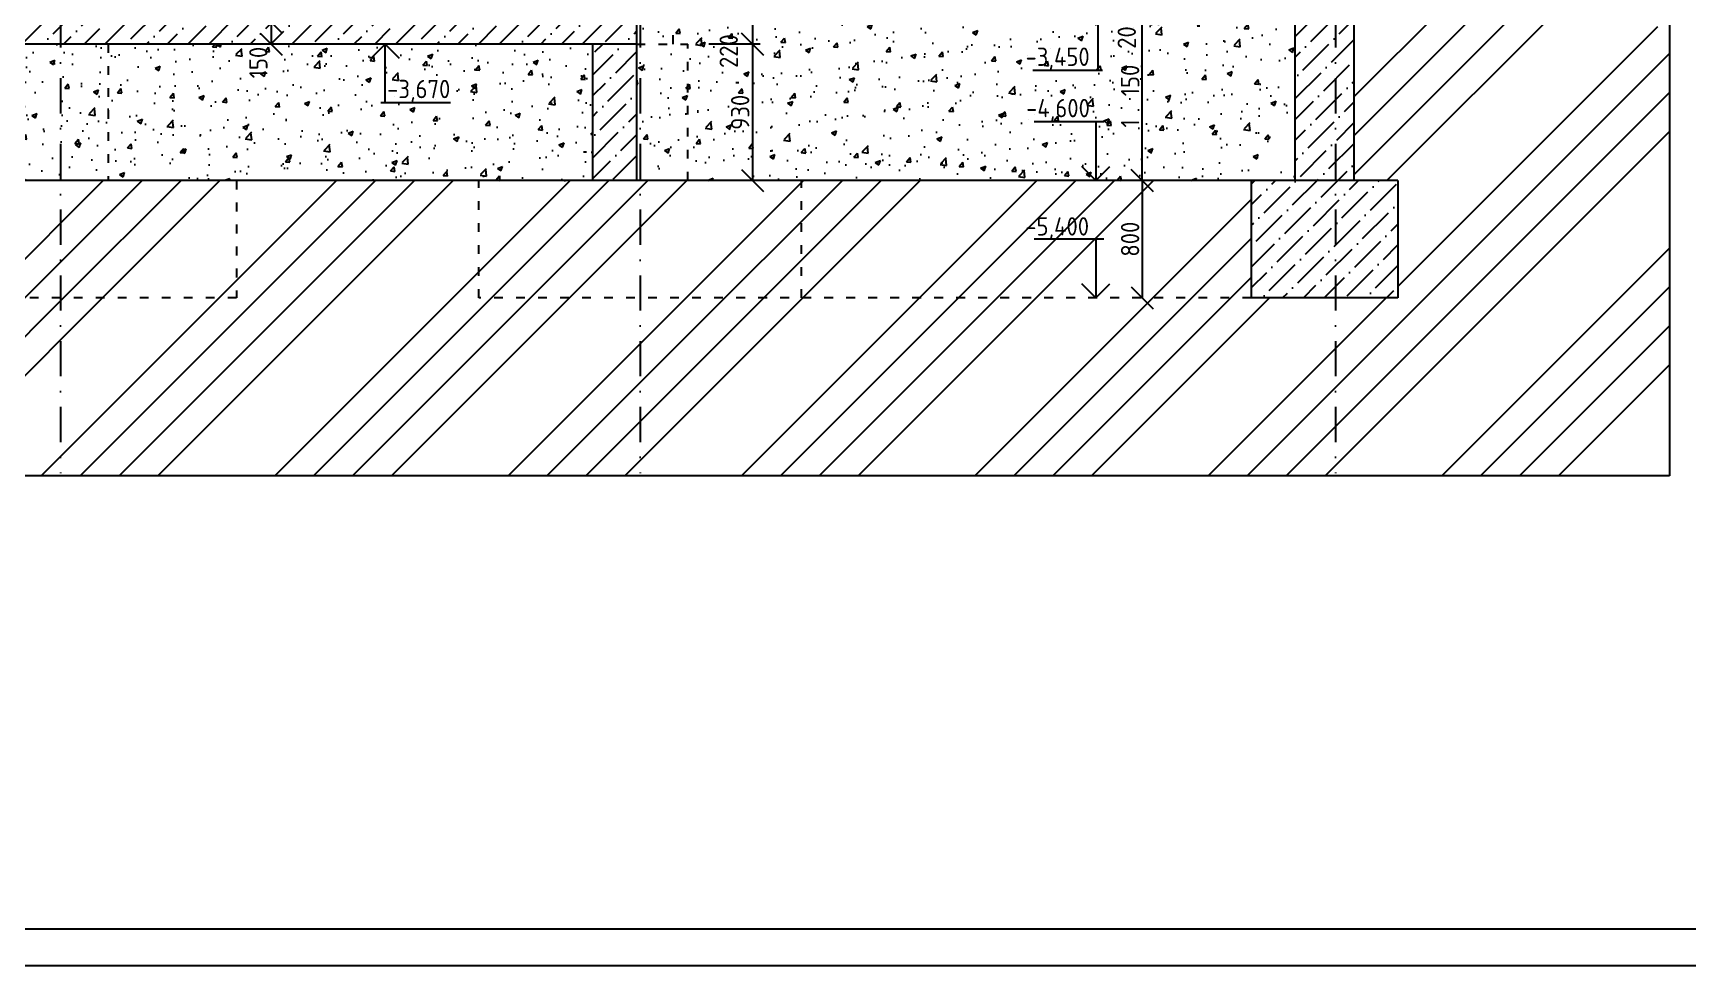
# Model space of a CAD drawing. Extents: x 3792242 to 5145247, y -1546315 to -1031918.
# Drawn here: x 3940713 to 3951992, y -1511714 to -1505355 of the extents above; entities that cross this region are included whole.
import ezdxf

# ---------------------------------------------------------------- set-up
doc = ezdxf.new("R2010")
doc.units = 0
doc.header["$MEASUREMENT"] = 0
doc.linetypes.add('ACAD_ISO03W100', pattern=[30, 12, -18])
doc.linetypes.add('BODKOCIARKOVANA_3', pattern=[5.6, 3, -1.3, 0, -1.3])
doc.layers.get('0').update_dxf_attribs({"linetype": 'CONTINUOUS'})
doc.layers.get('Defpoints').update_dxf_attribs({"color": 61, "linetype": 'CONTINUOUS'})
for name, color, linetype in [('KÓTY', 4, 'CONTINUOUS'), ('osi', 253, 'CONTINUOUS'), ('TENKÁ', 7, 'CONTINUOUS'), ('ŠRAFY', 82, 'CONTINUOUS'), ('šrafy-múry', 8, 'CONTINUOUS')]:
    doc.layers.add(name, color=color, linetype=linetype)
doc.styles.add('STYLE1', font='isocp.shx')
doc.dimstyles.new('STANDARD-50', dxfattribs={"dimtxt": 125, "dimasz": 150, "dimexe": 10, "dimexo": 200, "dimgap": 20, "dimtad": 1, "dimdsep": 46, "dimlunit": 6, "dimtxsty": 'STYLE1', "dimblk1": 'OBLIQUE', "dimblk2": 'OBLIQUE', "dimsah": 1, "dimcen": 2.5, "dimse1": 1, "dimse2": 1, "dimadec": 0, "dimazin": 0, "dimtfac": 1, "dimtmove": 1, "dimatfit": 3, "dimldrblk": 'OBLIQUE', "dimfxl": 1, "dimtolj": 1, "dimtzin": 0, "dimarcsym": 0})
pattern_1 = [(45, (0, 7000), (53.0330086, 194.4543648), [250, -50, 0, -50])]
pattern_2 = [(50, (-12185392.95, 625210.72), (358.6300913, -31.3760675), [37.5, -412.5]), (355, (-12185392.95, 625210.72), (-69.375667, 376.096067), [30, -330]), (100.4514445, (-12185363.06, 625208.1), (289.254423, 344.7199955), [31.870096, -350.571056]), (46.1842, (-12185392.95, 625310.72), (533.620665, -82.75964), [56.25, -618.75]), (96.6356355, (-12185348.5, 625303.83), (467.330973, 487.0593), [47.805171, -525.85688]), (351.184164, (-12185392.95, 625310.7), (467.330973, 487.0593), [45, -495]), (21, (-12185342.95, 625285.72), (298.453526, -201.3094453), [37.5, -412.5]), (326, (-12185342.95, 625285.72), (121.657666, 362.5750225), [30, -330]), (71.4514447, (-12185318.08, 625268.95), (420.111188, 161.2655764), [31.870095, -350.571056]), (37.5, (-12185392.95, 625210.72), (6.0799277, 166.4469269), [0, -326, 0, -335, 0, -331.25]), (7.5, (-12185392.95, 625210.72), (131.5347687, 197.205856), [0, -191, 0, -318.5, 0, -126.25]), (327.5, (-12185504.45, 625210.72), (266.9112181, -11.2774359), [0, -125, 0, -390, 0, -517.5]), (317.5, (-12185554.45, 625210.72), (291.5930847, 50.052491), [0, -162.5, 0, -259, 0, -367.5])]

# ---------------------------------------------------------------- blocks, each defined once
blk = doc.blocks.new('_OBLIQUE')
at = {"color": 0, "linetype": 'ByBlock'}
blk.add_line((-0.5, -0.5), (0.5, 0.5), dxfattribs=at)
blk = doc.blocks.new('*D39587')
at = {"layer": 'Defpoints', "color": 0}
for p in [(3942597, -1505280), (3942336, -1505430), (3942597, -1505430)]:
    blk.add_point(p, dxfattribs=at)
at = {"layer": 'KÓTY', "color": 0, "lineweight": -2, "ltscale": 0.25}
blk.add_line((3942336, -1505280), (3942336, -1505430), dxfattribs=at)
at = {"layer": 'KÓTY', "color": 0, "linetype": 'ByBlock', "lineweight": -2, "xscale": 150, "yscale": 150, "zscale": 150}
for p, rotation in [((3942336, -1505280), 90), ((3942336, -1505430), 270)]:
    blk.add_blockref('_OBLIQUE', p, dxfattribs=dict(at, rotation=rotation))
at = {"layer": 'KÓTY', "color": 0, "insert": (3942248, -1505556), "char_height": 125, "attachment_point": 5, "rotation": 90, "style": 'STYLE1'}
blk.add_mtext('\\A1;150', dxfattribs=at)
blk = doc.blocks.new('*D39599')
at = {"layer": 'Defpoints', "color": 0}
for p in [(3949538, -1506360), (3948273, -1507160), (3949538, -1507160)]:
    blk.add_point(p, dxfattribs=at)
at = {"layer": 'KÓTY', "color": 0, "lineweight": -2, "ltscale": 0.25}
blk.add_line((3948273, -1506360), (3948273, -1507160), dxfattribs=at)
at = {"layer": 'KÓTY', "color": 0, "linetype": 'ByBlock', "lineweight": -2, "xscale": 150, "yscale": 150, "zscale": 150}
for p, rotation in [((3948273, -1506360), 90), ((3948273, -1507160), 270)]:
    blk.add_blockref('_OBLIQUE', p, dxfattribs=dict(at, rotation=rotation))
at = {"layer": 'KÓTY', "color": 0, "insert": (3948190, -1506760), "char_height": 125, "attachment_point": 5, "rotation": 90, "style": 'STYLE1'}
blk.add_mtext('\\A1;800', dxfattribs=at)
blk = doc.blocks.new('*D39601')
at = {"layer": 'Defpoints', "color": 0}
for p in [(3948273, -1505210), (3948273, -1505210), (3948273, -1506360)]:
    blk.add_point(p, dxfattribs=at)
at = {"layer": 'KÓTY', "color": 0, "lineweight": -2, "ltscale": 0.25}
blk.add_line((3948273, -1506360), (3948273, -1505210), dxfattribs=at)
at = {"layer": 'KÓTY', "color": 0, "linetype": 'ByBlock', "lineweight": -2, "xscale": 150, "yscale": 150, "zscale": 150}
for p, rotation in [((3948273, -1505210), 90), ((3948273, -1506360), 270)]:
    blk.add_blockref('_OBLIQUE', p, dxfattribs=dict(at, rotation=rotation))
at = {"layer": 'KÓTY', "color": 0, "insert": (3948190, -1505785), "char_height": 125, "attachment_point": 5, "rotation": 90, "style": 'STYLE1'}
blk.add_mtext('\\A1;1ﾠ150', dxfattribs=at)
blk = doc.blocks.new('*D39604')
at = {"layer": 'Defpoints', "color": 0}
for p in [(3948273, -1505010), (3948273, -1505010), (3948273, -1505210)]:
    blk.add_point(p, dxfattribs=at)
at = {"layer": 'KÓTY', "color": 0, "lineweight": -2, "ltscale": 0.25}
blk.add_line((3948273, -1505210), (3948273, -1505010), dxfattribs=at)
at = {"layer": 'KÓTY', "color": 0, "linetype": 'ByBlock', "lineweight": -2, "xscale": 150, "yscale": 150, "zscale": 150}
for p, rotation in [((3948273, -1505010), 90), ((3948273, -1505210), 270)]:
    blk.add_blockref('_OBLIQUE', p, dxfattribs=dict(at, rotation=rotation))
at = {"layer": 'KÓTY', "color": 0, "insert": (3948167, -1505347), "char_height": 125, "attachment_point": 5, "rotation": 90, "style": 'STYLE1'}
blk.add_mtext('\\A1;200', dxfattribs=at)
blk = doc.blocks.new('*D39608')
at = {"layer": 'Defpoints', "color": 0}
for p in [(3945075, -1505210), (3945075, -1505430), (3945615, -1505430)]:
    blk.add_point(p, dxfattribs=at)
at = {"layer": 'KÓTY', "color": 0, "lineweight": -2, "ltscale": 0.25}
blk.add_line((3945615, -1505210), (3945615, -1505430), dxfattribs=at)
at = {"layer": 'KÓTY', "color": 0, "linetype": 'ByBlock', "lineweight": -2, "xscale": 150, "yscale": 150, "zscale": 150}
for p, rotation in [((3945615, -1505210), 90), ((3945615, -1505430), 270)]:
    blk.add_blockref('_OBLIQUE', p, dxfattribs=dict(at, rotation=rotation))
at = {"layer": 'KÓTY', "color": 0, "insert": (3945454, -1505478), "char_height": 125, "attachment_point": 5, "rotation": 90, "style": 'STYLE1'}
blk.add_mtext('\\A1;220', dxfattribs=at)
blk = doc.blocks.new('*D39609')
at = {"layer": 'Defpoints', "color": 0}
for p in [(3945175, -1505430), (3945175, -1506360), (3945615, -1506360)]:
    blk.add_point(p, dxfattribs=at)
at = {"layer": 'KÓTY', "color": 0, "lineweight": -2, "ltscale": 0.25}
blk.add_line((3945615, -1505430), (3945615, -1506360), dxfattribs=at)
at = {"layer": 'KÓTY', "color": 0, "linetype": 'ByBlock', "lineweight": -2, "xscale": 150, "yscale": 150, "zscale": 150}
for p, rotation in [((3945615, -1505430), 90), ((3945615, -1506360), 270)]:
    blk.add_blockref('_OBLIQUE', p, dxfattribs=dict(at, rotation=rotation))
at = {"layer": 'KÓTY', "color": 0, "insert": (3945532, -1505895), "char_height": 125, "attachment_point": 5, "rotation": 90, "style": 'STYLE1'}
blk.add_mtext('\\A1;930', dxfattribs=at)

msp = doc.modelspace()

# ---------------------------------------------------------------- hatches: boundary and pattern name
at = {"layer": 'ŠRAFY', "ltscale": 0.25}
h = msp.add_hatch(dxfattribs=at)
h.set_pattern_fill('ANSI34', color=256, scale=1500)
h.paths.add_polyline_path([(3951525, -1505180.27), (3951225, -1505180.27), (3949875, -1505180.27), (3949875, -1505210.27), (3949715, -1505210.27), (3949715, -1506360.27), (3950015, -1506360.27), (3950015, -1507160.27), (3949015, -1507160.27), (3947956.5, -1507160.27), (3945950, -1507160.27), (3943750, -1507160.27), (3943750, -1506360.27), (3942100, -1506360.27), (3942100, -1507160.27), (3939700, -1507160.27), (3939700, -1506360.27), (3938032.5, -1506360.27), (3937870.5, -1506360.27), (3937319, -1506360.27), (3937135, -1506360.27), (3937135, -1507160.27), (3935335, -1507160.27), (3935335, -1506360.27), (3934935, -1505960.27), (3903845, -1505960.27), (3903845, -1506760.27), (3901845, -1506760.27), (3901845, -1505960.27), (3901323.5, -1505960.27), (3900802.5, -1505960.27), (3900610, -1505960.27), (3899430, -1505960.27), (3899430, -1506760.27), (3896930, -1506760.27), (3896930, -1505960.27), (3895480, -1505960.27), (3895480, -1506760.27), (3892980, -1506760.27), (3892980, -1505960.27), (3892032.5, -1505960.27), (3891870.5, -1505960.27), (3891319, -1505960.27), (3890565, -1505960.27), (3890565, -1506760.27), (3888565, -1506760.27), (3888565, -1505960.27), (3887418.96, -1503975.27), (3887208.5, -1503975.27), (3886961.737, -1503975.27), (3886755, -1503975.27), (3886755, -1508373.5), (3951867, -1508373.5), (3951867, -1505310.613), (3951525, -1505310.271)])
h.paths.add_polyline_path([(3937808.889, -1506585.2), (3938327.738, -1506585.2), (3938327.738, -1506785.249), (3937808.889, -1506785.249)], flags=24)
h.paths.add_polyline_path([(3937377, -1506904.07), (3937377, -1506616.471), (3937627, -1506616.471), (3937627, -1506904.07)], flags=24)
h.paths.add_polyline_path([(3900353.889, -1506185.2), (3900860.238, -1506185.2), (3900860.238, -1506385.249), (3900353.889, -1506385.249)], flags=24)
h.paths.add_polyline_path([(3900911.5, -1506504.07), (3900911.5, -1506216.471), (3901161.5, -1506216.471), (3901161.5, -1506504.07)], flags=24)
h.paths.add_polyline_path([(3891808.889, -1506185.2), (3892315.238, -1506185.2), (3892315.238, -1506385.249), (3891808.889, -1506385.249)], flags=24)
h.paths.add_polyline_path([(3891377, -1506504.07), (3891377, -1506216.471), (3891627, -1506216.471), (3891627, -1506504.07)], flags=24)
h = msp.add_hatch(dxfattribs=at)
h.set_pattern_fill('AR-CONC', color=256, scale=50)
h.set_pattern_definition(pattern_2)
h.paths.add_polyline_path([(3945075, -1505210.27), (3945075, -1505430.27), (3945175, -1505430.27), (3945175, -1506360.27), (3945950, -1506360.27), (3947956.5, -1506360.27), (3949015, -1506360.27), (3949315, -1506360.27), (3949315, -1505210.27), (3947971.5, -1505210.27)])
h.paths.add_polyline_path([(3947468.843, -1505778.895), (3947987.691, -1505778.895), (3947987.691, -1505978.944), (3947468.843, -1505978.944)], flags=24)
h.paths.add_polyline_path([(3945407.5, -1506039.07), (3945407.5, -1505751.471), (3945657.5, -1505751.471), (3945657.5, -1506039.07)], flags=24)
h.paths.add_polyline_path([(3945329.5, -1505621.799), (3945329.5, -1505334.201), (3945579.5, -1505334.201), (3945579.5, -1505621.799)], flags=24)
h.paths.add_polyline_path([(3947465.038, -1505428.895), (3947983.886, -1505428.895), (3947983.886, -1505628.944), (3947465.038, -1505628.944)], flags=24)
h.paths.add_polyline_path([(3948102.866, -1505841.663), (3948102.866, -1505579.065), (3948277.964, -1505579.065), (3948277.964, -1505841.663)], flags=24)
h.paths.add_polyline_path([(3948102.824, -1505928.976), (3948102.824, -1505816.592), (3948277.602, -1505816.592), (3948277.602, -1505928.976)], flags=24)
h.paths.add_polyline_path([(3948102.915, -1505991.476), (3948102.915, -1505903.976), (3948277.915, -1505903.976), (3948277.915, -1505991.476)], flags=24)
h.paths.add_polyline_path([(3945343, -1505309.299), (3945343, -1505021.701), (3945593, -1505021.701), (3945593, -1505309.299)], flags=9)
h.paths.add_polyline_path([(3948042, -1505490.799), (3948042, -1505203.201), (3948292, -1505203.201), (3948292, -1505490.799)], flags=9)
h = msp.add_hatch(dxfattribs=at)
h.set_pattern_fill('AR-CONC', color=256, scale=50)
h.set_pattern_definition(pattern_2)
h.paths.add_polyline_path([(3944825, -1505210.27), (3944825, -1505430.27), (3945075, -1505430.27), (3945075, -1505210.27)])
h = msp.add_hatch(dxfattribs=at)
h.set_pattern_fill('AR-CONC', color=256, scale=50)
h.set_pattern_definition(pattern_2)
h.paths.add_polyline_path([(3940575, -1505430.27), (3940575, -1506360.27), (3941225, -1506360.27), (3941225, -1505430.27)])
h = msp.add_hatch(dxfattribs=at)
h.set_pattern_fill('AR-CONC', color=256, scale=50)
h.set_pattern_definition(pattern_2)
h.paths.add_polyline_path([(3941225, -1505430.27), (3941225, -1506360.27), (3942100, -1506360.27), (3943750, -1506360.27), (3944525, -1506360.27), (3944525, -1505430.27), (3943112.5, -1505430.27)])
h.paths.add_polyline_path([(3943113.343, -1505648.894), (3943619.691, -1505648.894), (3943619.691, -1505848.944), (3943113.343, -1505848.944)], flags=24)
h.paths.add_polyline_path([(3942123, -1505687.799), (3942123, -1505425.201), (3942373, -1505425.201), (3942373, -1505687.799)], flags=9)
h = msp.add_hatch(dxfattribs=at)
h.set_pattern_fill('AR-CONC', color=256, scale=50)
h.set_pattern_definition(pattern_2)
h.paths.add_polyline_path([(3945175, -1505430.27), (3945075, -1505430.27), (3944825, -1505430.27), (3944825, -1506360.27), (3945175, -1506360.27)])
h = msp.add_hatch(dxfattribs=at)
h.set_pattern_fill('ANSI34', color=256, scale=1500)
h.paths.add_polyline_path([(3939700, -1507160.27), (3942100, -1507160.27), (3942100, -1506360.27), (3941225, -1506360.27), (3940575, -1506360.27), (3939700, -1506360.27)])
h = msp.add_hatch(dxfattribs=at)
h.set_pattern_fill('ANSI34', color=256, scale=1500)
h.paths.add_polyline_path([(3945175, -1506360.27), (3944825, -1506360.27), (3944525, -1506360.27), (3943750, -1506360.27), (3943750, -1507160.27), (3945950, -1507160.27), (3945950, -1506360.27)])
h = msp.add_hatch(dxfattribs=at)
h.set_pattern_fill('ANSI34', color=256, scale=1500)
h.paths.add_polyline_path([(3945950, -1506360.27), (3945950, -1507160.27), (3947956.5, -1507160.27), (3949015, -1507160.27), (3949015, -1506360.27), (3947956.5, -1506360.27)])
h.paths.add_polyline_path([(3947462.889, -1506585.2), (3947981.738, -1506585.2), (3947981.738, -1506785.249), (3947462.889, -1506785.249)], flags=24)
h.paths.add_polyline_path([(3948065.5, -1506904.07), (3948065.5, -1506616.471), (3948315.5, -1506616.471), (3948315.5, -1506904.07)], flags=24)
at = {"layer": 'šrafy-múry'}
h = msp.add_hatch(dxfattribs=at)
h.set_pattern_fill('ANSI36', color=253, scale=800, angle=360)
h.set_pattern_definition([(45, (46670, 7000), (53.0330086, 194.4543648), [250, -50, 0, -50])])
h.paths.add_polyline_path([(3944825, -1505210.124), (3944625, -1505212.273), (3943106.178, -1505228.592), (3943102.858, -1505228.628), (3942950, -1505230.27), (3942950, -1505280.27), (3942800, -1505280.27), (3942800, -1505230.27), (3941125, -1505212.273), (3940675, -1505207.438), (3936285, -1505160.27), (3936285, -1505430.27), (3936435, -1505430.27), (3938774.5, -1505430.27), (3940575, -1505430.27), (3941225, -1505430.27), (3944525, -1505430.27), (3944825, -1505430.27)])
h.paths.add_polyline_path([(3947581.5, -1505439.07), (3947581.5, -1505151.471), (3947831.5, -1505151.471), (3947831.5, -1505439.07)], flags=9)
h = msp.add_hatch(dxfattribs=at)
h.set_pattern_fill('ANSI36', color=253, scale=800, angle=360)
h.set_pattern_definition(pattern_1)
h.paths.add_polyline_path([(3949715, -1505210.27), (3949315, -1505210.27), (3949315, -1506360.27), (3949715, -1506360.27)])
h = msp.add_hatch(dxfattribs=at)
h.set_pattern_fill('ANSI36', color=253, scale=800, angle=360)
h.set_pattern_definition(pattern_1)
h.paths.add_polyline_path([(3944525, -1506360.27), (3944825, -1506360.27), (3944825, -1505430.27), (3944525, -1505430.27)])
h = msp.add_hatch(dxfattribs=at)
h.set_pattern_fill('ANSI36', color=253, scale=800, angle=360)
h.set_pattern_definition(pattern_1)
h.paths.add_polyline_path([(3949715, -1506360.27), (3949315, -1506360.27), (3949015, -1506360.27), (3949015, -1507160.27), (3950015, -1507160.27), (3950015, -1506360.27), (3949875, -1506360.27)])

# ---------------------------------------------------------------- linework, layer by layer
at = {"color": 253}
msp.add_line((3949015, -1506360.27), (3937135, -1506360.27), dxfattribs=at)
at = {"layer": 'Defpoints'}
for p, q in [((3951867, -1504810.612), (3951867, -1508373.5)), ((3951867, -1508373.5), (3886755, -1508373.5))]:
    msp.add_line(p, q, dxfattribs=at)
at = {"layer": 'KÓTY', "ltscale": 0.25}
msp.add_line((3945668.403, -1505430.27), (3945318.403, -1505430.27), dxfattribs=at)
at = {"layer": 'osi', "linetype": 'BODKOCIARKOVANA_3', "ltscale": 80}
for p, q in [((3940900, -1485946), (3940900, -1508356)), ((3944850, -1485946), (3944850, -1508356)), ((3949590, -1485946), (3949590, -1508356))]:
    msp.add_line(p, q, dxfattribs=at)
at = {"layer": 'TENKÁ'}
for p, q in [((3949715, -1501210.27), (3949715, -1506360.27)), ((3944825, -1505210.27), (3944825, -1506360.27)), ((3949315, -1506360.27), (3949315, -1505210.27)), ((3944825, -1505430.27), (3936035, -1505430.27)), ((3944525, -1505430.27), (3944525, -1506360.27)), ((3944825, -1506360.27), (3944525, -1506360.27)), ((3949015, -1506360.27), (3949015, -1507160.27)), ((3950015, -1506360.27), (3949015, -1506360.27)), ((3950015, -1506360.27), (3950015, -1507160.27)), ((3950015, -1507160.27), (3949015, -1507160.27))]:
    msp.add_line(p, q, dxfattribs=at)
at = {"layer": 'TENKÁ', "linetype": 'ACAD_ISO03W100', "ltscale": 5}
for p, q in [((3945075, -1505430.27), (3945075, -1505210.27)), ((3941225, -1505430.27), (3941225, -1506360.27)), ((3944825, -1505430.27), (3945175, -1505430.27)), ((3945175, -1506360.27), (3945175, -1505430.27)), ((3942100, -1506360.27), (3942100, -1507160.27)), ((3943750, -1507160.27), (3943750, -1506360.27)), ((3945950, -1507160.27), (3945950, -1506360.27)), ((3942100, -1507160.27), (3939700, -1507160.27)), ((3949015, -1507160.27), (3943750, -1507160.27))]:
    msp.add_line(p, q, dxfattribs=at)
at = {"layer": 'TENKÁ', "linetype": 'ByBlock', "ltscale": 0.25}
for p, q in [((3947971.5, -1505610.27), (3947971.5, -1505210.27)), ((3943112.5, -1505430.27), (3943017.041, -1505525.73)), ((3943112.5, -1505430.27), (3943207.959, -1505525.73)), ((3943112.5, -1505830.27), (3943112.5, -1505430.27)), ((3948000.805, -1505610.27), (3947526.906, -1505610.27)), ((3943556.805, -1505830.27), (3943082.906, -1505830.27)), ((3948010.305, -1505960.27), (3947536.406, -1505960.27)), ((3947956.5, -1505960.27), (3947956.5, -1506360.271)), ((3947956.5, -1506360.271), (3947861.041, -1506264.811)), ((3947956.5, -1506360.271), (3948051.959, -1506264.811)), ((3948010.305, -1506760.27), (3947536.406, -1506760.27)), ((3947956.5, -1506760.27), (3947956.5, -1507160.27)), ((3947956.5, -1507160.27), (3947861.041, -1507064.811)), ((3947956.5, -1507160.27), (3948051.959, -1507064.811))]:
    msp.add_line(p, q, dxfattribs=at)
at = {"layer": 'TENKÁ', "color": 7}
for p, q in [((3962367, -1511463.552), (3885671.311, -1511463.552)), ((3962617, -1511713.552), (3885421.311, -1511713.552))]:
    msp.add_line(p, q, dxfattribs=at)

# ---------------------------------------------------------------- texts
at = {"layer": 'TENKÁ', "ltscale": 0.25, "style": 'STYLE1'}
for s, p in [('-3,450', (3947477.538, -1505578.944)), ('-3,670', (3943125.843, -1505798.944)), ('-4,600', (3947481.343, -1505928.944)), ('-5,400', (3947475.389, -1506735.249))]:
    msp.add_text(s, height=125, dxfattribs=at).set_placement(p)

# ---------------------------------------------------------------- dimensions: what is measured, and where the dimension line sits
at = {"layer": 'KÓTY', "ltscale": 0.25}
for base, p1, p2, picture, middle in [((3948273, -1505010.27), (3948273, -1505210.27), (3948273, -1505010.27), '*D39604', (3948249.5, -1505347)), ((3945615, -1505430.27), (3945075, -1505210.27), (3945075, -1505430.27), '*D39608', (3945537, -1505478)), ((3942335.5, -1505430.27), (3942597, -1505280.27), (3942597, -1505430.27), '*D39587', (3942330.5, -1505556.5))]:
    dim = msp.add_linear_dim(base=base, p1=p1, p2=p2, angle=90, dimstyle='STANDARD-50', override={"dimtxsty": 'STYLE1', "dimldrblk": 'OBLIQUE'}, dxfattribs=at)
    dim.commit()
    dim.dimension.update_dxf_attribs({"geometry": picture, "text_midpoint": middle, "dimtype": 160})
for base, p1, p2, picture, middle in [((3948273, -1505210.27), (3948273, -1506360.27), (3948273, -1505210.27), '*D39601', (3948190.457, -1505785.27)), ((3945615, -1506360.27), (3945175, -1505430.27), (3945175, -1506360.27), '*D39609', (3945532.5, -1505895.27)), ((3948273, -1507160.27), (3949538, -1506360.27), (3949538, -1507160.27), '*D39599', (3948190.5, -1506760.27))]:
    dim = msp.add_linear_dim(base=base, p1=p1, p2=p2, angle=90, dimstyle='STANDARD-50', override={"dimtxsty": 'STYLE1', "dimldrblk": 'OBLIQUE'}, dxfattribs=at)
    dim.commit()
    dim.dimension.update_dxf_attribs({"geometry": picture, "text_midpoint": middle})

doc.saveas('drawing.dxf')
